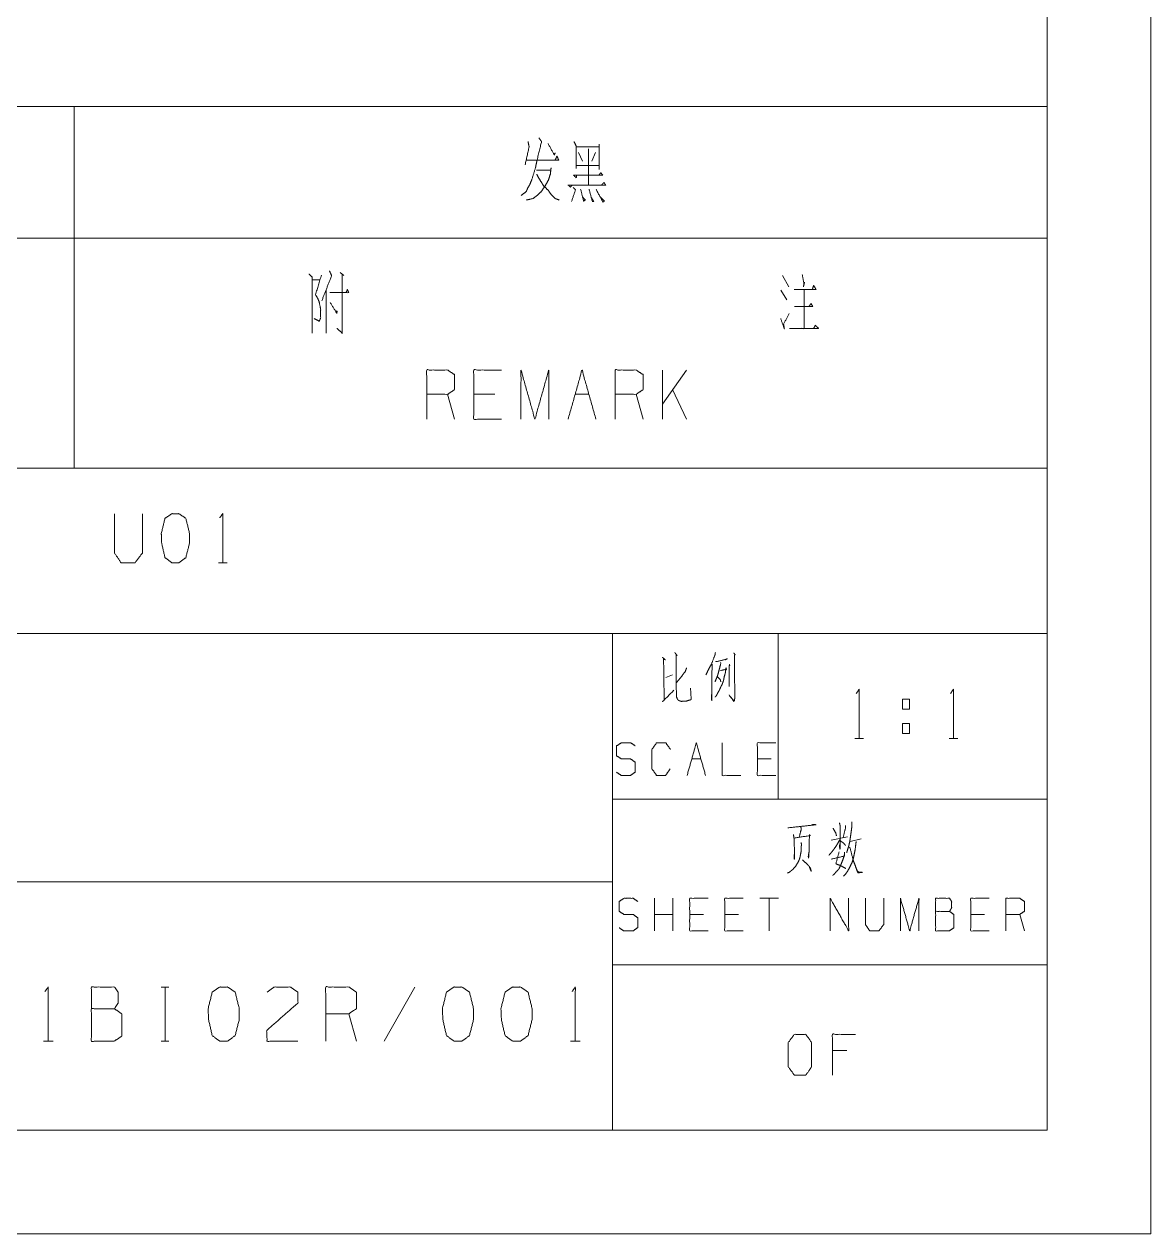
# Paper-space layout 'SHT2' of a CAD drawing. Header units: millimetres. Extents: x 0 to 210, y 0 to 297.
# Drawn here: x 155.6 to 210, y 0 to 58.4 of the extents above; entities that cross this region are included whole.
import ezdxf

# ---------------------------------------------------------------- set-up
doc = ezdxf.new("R2010")
doc.units = ezdxf.units.MM
doc.layers.add('101', color=7, linetype='Continuous', true_color=0xffffff)

psp = doc.layouts.new('SHT2')

# ---------------------------------------------------------------- linework, layer by layer
at = {"layer": '101', "color": 133, "linetype": 'Continuous', "lineweight": 18}
for p, q in [((210, 0), (210, 297)), ((205, 5), (205, 292)), ((25, 37), (205, 37)), ((25, 29), (205, 29)), ((184, 29), (184, 5)), ((192, 29), (192, 21)), ((184, 21), (205, 21)), ((75, 17), (184, 17)), ((184, 13), (205, 13)), ((25, 5), (205, 5)), ((25, 5), (205, 5)), ((0, 0), (210, 0))]:
    psp.add_line(p, q, dxfattribs=at)
at = {"layer": '101', "color": 72, "linetype": 'Continuous', "lineweight": 18}
for p, q in [((128, 54.463), (158, 54.463)), ((158, 54.463), (158, 48.113)), ((158, 54.463), (205, 54.463)), ((205, 54.463), (205, 48.113)), ((183.365, 52.65), (183.365, 51.425)), ((182.269, 52.525), (183.365, 52.525)), ((182.357, 52.25), (182.552, 51.825)), ((182.835, 52.425), (182.835, 50.675)), ((183.188, 52.25), (183.011, 51.825)), ((182.287, 51.625), (183.365, 51.625)), ((180.328, 51.4), (181, 51.4)), ((128, 48.113), (158, 48.113)), ((158, 48.113), (158, 37)), ((158, 48.113), (205, 48.113)), ((205, 48.113), (205, 37)), ((170.844, 46.45), (171.021, 46.3)), ((192.212, 46.3), (192.513, 45.75)), ((169.518, 46.1), (169.872, 46.1)), ((170.172, 45.6), (170.172, 43.525)), ((192.124, 45.6), (192.425, 45.125)), ((186.411, 39.362), (186.411, 41.737)), ((187.578, 41.737), (186.411, 40.088)), ((176.372, 39.362), (176.037, 40.563)), ((178.313, 40.563), (177.306, 40.563)), ((182.194, 40.563), (182.866, 40.563)), ((185.478, 39.362), (185.142, 40.563)), ((187.578, 39.362), (186.906, 40.788)), ((128, 37), (158, 37)), ((158, 37), (205, 37)), ((164.965, 32.42), (165.389, 32.42)), ((186.571, 26.885), (186.893, 27.009)), ((198.014, 24.655), (198.014, 24.18)), ((198.014, 24.655), (198.349, 24.655)), ((195.702, 23.93), (196.126, 23.93)), ((200.255, 23.93), (200.679, 23.93)), ((187.829, 22.946), (188.274, 22.946)), ((191.668, 22.946), (191.001, 22.946)), ((194.569, 19.017), (195.359, 19.182)), ((195.476, 18.955), (196.018, 19.079)), ((186.031, 14.637), (186.031, 16.21)), ((186.921, 14.637), (186.921, 16.21)), ((192.013, 16.21), (191.123, 16.21)), ((191.568, 16.21), (191.568, 14.637)), ((186.921, 15.432), (186.031, 15.432)), ((188.396, 15.432), (187.729, 15.432)), ((190.093, 15.432), (189.426, 15.432)), ((201.974, 15.432), (201.306, 15.432)), ((203.893, 14.637), (203.671, 15.432)), ((162.21, 11.925), (162.581, 11.925)), ((162.405, 11.925), (162.405, 9.303)), ((174.461, 11.925), (172.978, 9.303)), ((171.633, 9.303), (171.262, 10.628)), ((156.514, 9.303), (156.982, 9.303)), ((162.21, 9.303), (162.581, 9.303)), ((181.972, 9.303), (182.44, 9.303)), ((195.315, 8.851), (194.628, 8.851))]:
    psp.add_line(p, q, dxfattribs=at)
for points, knots in [([(180.452, 52.95), (180.576, 52.775), (180.346, 51.825), (180.275, 51.475), (180.099, 50.925), (180.01, 50.7), (179.904, 50.525), (179.833, 50.35), (179.586, 50.175)], [0, 0, 0.069933, 0.388856, 0.50537, 0.693872, 0.77275, 0.839519, 0.901106, 1, 1]), ([(179.922, 52.775), (179.975, 52.525), (179.78, 51.65)], [0, 0, 0.22186, 1, 1]), ([(180.894, 52.675), (181.194, 52.125), (181.23, 52.225)], [0, 0, 0.855264, 1, 1]), ([(182.145, 52.775), (182.251, 52.55), (182.251, 51.475)], [0, 0, 0.187903, 1, 1]), ([(179.869, 51.875), (181.407, 51.875), (181.318, 52.075), (181.23, 51.875)], [0, 0, 0.778578, 0.889291, 1, 1]), ([(181.035, 51.5), (181, 51.2), (180.912, 50.925), (180.77, 50.675), (180.576, 50.375), (180.364, 50.175), (180.169, 50.025), (179.851, 49.95)], [0, 0, 0.143872, 0.28145, 0.418244, 0.588512, 0.727362, 0.844321, 1, 1]), ([(180.346, 51.2), (180.417, 51.05), (180.558, 50.825), (180.664, 50.65), (180.894, 50.425), (181.035, 50.225), (181.23, 50.025), (181.424, 49.95)], [0, 0, 0.098119, 0.25536, 0.376435, 0.56672, 0.711651, 0.876695, 1, 1]), ([(182.269, 51.125), (182.251, 51.025), (182.128, 51.15), (183.524, 51.15), (183.436, 51.275), (183.347, 51.15)], [0, 0, 0.05129, 0.140117, 0.84536, 0.922677, 1, 1]), ([(182.057, 50.675), (181.969, 50.575), (181.863, 50.675), (183.665, 50.675), (183.595, 50.8), (183.471, 50.675)], [0, 0, 0.055568, 0.11626, 0.866966, 0.926768, 1, 1]), ([(182.11, 50.55), (182.216, 50.45), (182.022, 49.875)], [0, 0, 0.193633, 1, 1]), ([(182.463, 50.475), (182.605, 49.9), (182.693, 49.95), (182.552, 50.1)], [0, 0, 0.658074, 0.770913, 1, 1]), ([(182.87, 50.475), (183.029, 49.875), (183.1, 49.875), (182.976, 50.075)], [0, 0, 0.669907, 0.746201, 1, 1]), ([(183.206, 50.475), (183.542, 49.85), (183.612, 49.9), (183.436, 50.075)], [0, 0, 0.679076, 0.761949, 1, 1]), ([(169.342, 46.375), (169.501, 46.225), (169.501, 43.525)], [0, 0, 0.074912, 1, 1]), ([(169.943, 46.325), (169.66, 45.375), (169.766, 45.2), (169.837, 45.025), (169.907, 44.675), (169.907, 44.25), (169.837, 44.1), (169.589, 44.225)], [0, 0, 0.379816, 0.458223, 0.530548, 0.667372, 0.830226, 0.89377, 1, 1]), ([(170.332, 46.525), (170.438, 46.3), (169.96, 45.075)], [0, 0, 0.1591, 1, 1]), ([(170.95, 46.35), (170.95, 43.525), (170.685, 43.75)], [0, 0, 0.890401, 1, 1]), ([(193.167, 46.35), (193.255, 45.875), (193.273, 45.975), (193.22, 45.75)], [0, 0, 0.592187, 0.716659, 1, 1]), ([(170.349, 45.475), (171.268, 45.475), (171.198, 45.625), (171.145, 45.5)], [0, 0, 0.752925, 0.888766, 1, 1]), ([(193.255, 45.6), (193.255, 43.75), (192.548, 43.75), (193.945, 43.75), (193.803, 43.9), (193.715, 43.75)], [0, 0, 0.426897, 0.590045, 0.912257, 0.959827, 1, 1]), ([(192.778, 45.625), (193.839, 45.625), (193.715, 45.825), (193.662, 45.65)], [0, 0, 0.717264, 0.876322, 1, 1]), ([(170.367, 45), (170.685, 44.475), (170.703, 44.575), (170.614, 44.6)], [0, 0, 0.760435, 0.886228, 1, 1]), ([(192.124, 44.225), (192.301, 43.725), (192.266, 43.95), (192.531, 44.475)], [0, 0, 0.393933, 0.563116, 1, 1]), ([(192.796, 44.8), (193.68, 44.8), (193.591, 44.95), (193.503, 44.825)], [0, 0, 0.729814, 0.873584, 1, 1]), ([(175.029, 39.362), (175.029, 41.737), (176.037, 41.737), (176.372, 41.513), (176.372, 40.788), (176.037, 40.563), (175.029, 40.563)], [0, 0, 0.400951, 0.571036, 0.639278, 0.761673, 0.829915, 1, 1]), ([(178.649, 39.362), (177.306, 39.362), (177.306, 41.737), (178.649, 41.737)], [0, 0, 0.265392, 0.734608, 1, 1]), ([(179.582, 39.362), (179.582, 41.737), (180.254, 39.362), (180.925, 41.737), (180.925, 39.362)], [0, 0, 0.245192, 0.5, 0.754808, 1, 1]), ([(184.135, 39.362), (184.135, 41.737), (185.142, 41.737), (185.478, 41.513), (185.478, 40.788), (185.142, 40.563), (184.135, 40.563)], [0, 0, 0.400951, 0.571036, 0.639278, 0.761673, 0.829915, 1, 1]), ([(159.953, 34.795), (159.953, 32.895), (160.271, 32.42), (160.942, 32.42), (161.296, 32.895), (161.296, 34.795)], [0, 0, 0.337151, 0.438597, 0.557782, 0.662849, 1, 1]), ([(163.06, 32.42), (163.396, 32.67), (163.572, 33.37), (163.572, 33.845), (163.396, 34.57), (163.06, 34.795), (162.724, 34.795), (162.388, 34.57), (162.211, 33.845), (162.229, 33.37), (162.388, 32.67), (162.724, 32.42), (163.06, 32.42)], [0, 0, 0.067527, 0.183972, 0.260584, 0.380943, 0.446143, 0.500307, 0.565505, 0.685864, 0.762529, 0.87831, 0.945835, 1, 1]), ([(165.036, 34.595), (165.177, 34.795), (165.177, 32.42)], [0, 0, 0.093489, 1, 1]), ([(187.01, 28.085), (187.127, 27.94), (187.083, 27.982), (187.083, 27.547), (187.083, 26.719), (187.083, 26.429), (187.083, 26.326), (187.098, 25.933), (187.142, 25.829), (187.201, 25.767), (187.332, 25.726), (187.596, 25.746), (187.786, 25.808), (187.801, 25.829), (187.771, 26.367)], [0, 0, 0.050888, 0.067372, 0.186119, 0.412301, 0.491466, 0.519738, 0.627249, 0.657961, 0.681273, 0.718989, 0.79117, 0.845839, 0.852764, 1, 1]), ([(188.971, 28.085), (188.956, 27.982), (188.781, 27.526), (188.634, 27.257), (188.517, 27.009)], [0, 0, 0.089069, 0.504979, 0.766001, 1, 1]), ([(189.864, 28.065), (189.922, 27.982), (189.893, 27.961), (189.907, 25.912), (189.907, 25.891), (189.893, 25.767), (189.864, 25.726), (189.629, 26.036), (189.864, 25.746), (189.893, 25.829)], [0, 0, 0.031371, 0.042462, 0.676474, 0.682878, 0.721568, 0.737253, 0.857567, 0.972831, 1, 1]), ([(186.41, 27.858), (186.557, 27.733), (186.469, 27.775), (186.498, 25.788), (186.41, 25.705), (186.966, 26.264)], [0, 0, 0.060255, 0.090729, 0.71461, 0.752496, 1, 1]), ([(188.81, 27.526), (188.795, 25.767), (188.781, 25.891), (188.781, 25.912), (188.795, 26.098)], [0, 0, 0.841012, 0.900786, 0.910681, 1, 1]), ([(189.22, 27.609), (189.234, 27.568), (189.161, 27.278), (189.088, 27.009), (189.015, 26.823), (188.956, 26.678)], [0, 0, 0.044894, 0.350479, 0.635591, 0.840224, 1, 1]), ([(188.985, 27.671), (189.015, 27.651), (189.044, 27.651), (189.556, 27.775), (189.512, 27.775), (189.439, 27.733)], [0, 0, 0.049781, 0.090425, 0.822292, 0.883256, 1, 1]), ([(189.644, 27.506), (189.673, 27.464), (189.644, 27.444), (189.644, 26.45), (189.629, 26.554), (189.644, 26.678)], [0, 0, 0.038712, 0.066084, 0.824707, 0.904517, 1, 1]), ([(187.083, 26.616), (187.508, 27.154), (187.581, 27.34)], [0, 0, 0.77398, 1, 1]), ([(189.22, 27.216), (189.512, 27.278), (189.483, 27.34), (189.454, 27.112), (189.395, 26.905), (189.366, 26.74), (189.307, 26.574), (189.234, 26.429), (189.161, 26.264), (189.088, 26.14), (189.015, 25.995), (188.956, 25.933)], [0, 0, 0.158182, 0.194476, 0.315843, 0.429568, 0.518472, 0.611327, 0.697145, 0.792857, 0.869066, 0.954883, 1, 1]), ([(189.073, 26.905), (189.205, 26.781), (189.234, 26.678)], [0, 0, 0.6273, 1, 1]), ([(195.772, 26.105), (195.914, 26.305), (195.914, 23.93)], [0, 0, 0.09349, 1, 1]), ([(200.325, 26.105), (200.467, 26.305), (200.467, 23.93)], [0, 0, 0.09349, 1, 1]), ([(198.014, 25.355), (198.014, 25.83), (198.349, 25.83), (198.349, 25.355), (198.014, 25.355)], [0, 0, 0.292908, 0.5, 0.792908, 1, 1]), ([(198.349, 24.655), (198.349, 24.18), (198.014, 24.18)], [0, 0, 0.585816, 1, 1]), ([(184.2, 22.3), (184.423, 22.151), (184.879, 22.151), (185.102, 22.316), (185.102, 22.78), (184.879, 22.946), (184.434, 22.946), (184.2, 23.095), (184.2, 23.575), (184.434, 23.724), (184.879, 23.724), (185.102, 23.575)], [0, 0, 0.068033, 0.184053, 0.254519, 0.372335, 0.442802, 0.555844, 0.62637, 0.748394, 0.81892, 0.931963, 1, 1]), ([(186.787, 22.465), (186.565, 22.151), (186.132, 22.151), (185.909, 22.465), (185.909, 23.409), (186.132, 23.724), (186.577, 23.724), (186.799, 23.409)], [0, 0, 0.114566, 0.243364, 0.357934, 0.638584, 0.753153, 0.88543, 1, 1]), ([(187.606, 22.151), (188.051, 23.724), (188.496, 22.151)], [0, 0, 0.499999, 1, 1]), ([(189.304, 23.724), (189.304, 22.151), (190.193, 22.151)], [0, 0, 0.638737, 1, 1]), ([(191.891, 22.151), (191.001, 22.151), (191.001, 23.724), (191.891, 23.724)], [0, 0, 0.265388, 0.734612, 1, 1]), ([(195.564, 19.907), (195.564, 19.783), (195.55, 19.555), (195.506, 19.265), (195.462, 18.955), (195.403, 18.706), (195.33, 18.479), (195.315, 18.416)], [0, 0, 0.081859, 0.232245, 0.425428, 0.632112, 0.800315, 0.957949, 1, 1]), ([(192.477, 19.617), (193.823, 19.762), (193.765, 19.783), (193.618, 19.762)], [0, 0, 0.865803, 0.905501, 1, 1]), ([(192.769, 19.12), (193.56, 19.244), (193.516, 19.286), (193.501, 18.934), (193.501, 18.561), (193.487, 18.334), (193.472, 18.147), (193.457, 18.23), (193.487, 18.416)], [0, 0, 0.351979, 0.378529, 0.533489, 0.697424, 0.797813, 0.880033, 0.917027, 1, 1]), ([(193.091, 19.679), (193.121, 19.555), (193.018, 19.162)], [0, 0, 0.238945, 1, 1]), ([(194.657, 19.596), (194.789, 19.369), (194.818, 19.224)], [0, 0, 0.640218, 1, 1]), ([(194.964, 19.865), (194.993, 19.721), (194.993, 18.582), (194.964, 18.727), (194.993, 18.851)], [0, 0, 0.094654, 0.823642, 0.918295, 1, 1]), ([(195.257, 19.721), (195.257, 19.617), (195.14, 19.141)], [0, 0, 0.174306, 1, 1]), ([(193.106, 18.913), (193.135, 18.789), (193.121, 18.748), (193.106, 18.458), (193.062, 18.209), (193.018, 18.065), (192.945, 17.92), (192.857, 17.775), (192.711, 17.609), (192.565, 17.485), (192.447, 17.423)], [0, 0, 0.073226, 0.098425, 0.264943, 0.409701, 0.496587, 0.589742, 0.686971, 0.813796, 0.923946, 1, 1]), ([(192.74, 19.286), (192.769, 19.12), (192.784, 18.686), (192.784, 18.106), (192.769, 18.189), (192.769, 18.334)], [0, 0, 0.119124, 0.427225, 0.837795, 0.897357, 1, 1]), ([(194.979, 19.037), (194.847, 18.81), (194.715, 18.603), (194.584, 18.437), (194.452, 18.292)], [0, 0, 0.287233, 0.555137, 0.786183, 1, 1]), ([(194.993, 18.996), (195.169, 18.872), (195.257, 18.768)], [0, 0, 0.613114, 1, 1]), ([(195.769, 18.955), (195.725, 18.603), (195.681, 18.354), (195.637, 18.147), (195.579, 17.961), (195.462, 17.713), (195.359, 17.526), (195.242, 17.361), (195.154, 17.278)], [0, 0, 0.194372, 0.332632, 0.448612, 0.555646, 0.70616, 0.822691, 0.933849, 1, 1]), ([(194.569, 18.106), (195.198, 18.251), (195.213, 18.437), (195.213, 18.354), (195.14, 18.106), (195.037, 17.837), (194.935, 17.63), (194.818, 17.506), (194.715, 17.381), (194.642, 17.319)], [0, 0, 0.304469, 0.392577, 0.431617, 0.55371, 0.68947, 0.798366, 0.878841, 0.95475, 1, 1]), ([(194.949, 18.458), (194.789, 17.878), (194.891, 17.837), (195.008, 17.795), (195.125, 17.733), (195.271, 17.651)], [0, 0, 0.529111, 0.626299, 0.735529, 0.852099, 1, 1]), ([(195.447, 18.686), (195.476, 18.644), (195.623, 18.065), (195.725, 17.795), (195.828, 17.506), (195.857, 17.444), (196.076, 17.464), (195.857, 17.485), (195.784, 17.609)], [0, 0, 0.026719, 0.34174, 0.493478, 0.65546, 0.691638, 0.807834, 0.92403, 1, 1]), ([(193.179, 18.065), (193.384, 17.878), (193.501, 17.754), (193.56, 17.671), (193.604, 17.506), (193.516, 17.713)], [0, 0, 0.292978, 0.473572, 0.580854, 0.762109, 1, 1]), ([(184.322, 14.786), (184.545, 14.637), (185.001, 14.637), (185.224, 14.802), (185.224, 15.266), (185.001, 15.432), (184.557, 15.432), (184.322, 15.581), (184.322, 16.061), (184.557, 16.21), (185.001, 16.21), (185.224, 16.061)], [0, 0, 0.068037, 0.184053, 0.254519, 0.372335, 0.442801, 0.555843, 0.62637, 0.748394, 0.81892, 0.931963, 1, 1]), ([(188.618, 14.637), (187.729, 14.637), (187.729, 16.21), (188.618, 16.21)], [0, 0, 0.265391, 0.734609, 1, 1]), ([(190.316, 14.637), (189.426, 14.637), (189.426, 16.21), (190.316, 16.21)], [0, 0, 0.265391, 0.734609, 1, 1]), ([(194.517, 14.637), (194.517, 16.21), (195.407, 14.637), (195.407, 16.21)], [0, 0, 0.317574, 0.682426, 1, 1]), ([(196.215, 16.21), (196.215, 14.951), (196.425, 14.637), (196.87, 14.637), (197.104, 14.951), (197.104, 16.21)], [0, 0, 0.33715, 0.438597, 0.557783, 0.66285, 1, 1]), ([(197.912, 14.637), (197.912, 16.21), (198.357, 14.637), (198.802, 16.21), (198.802, 14.637)], [0, 0, 0.245192, 0.5, 0.754808, 1, 1]), ([(199.609, 15.581), (199.609, 16.21), (200.276, 16.21), (200.382, 16.061), (200.382, 15.746), (200.276, 15.581), (199.609, 15.581), (199.609, 14.637), (200.265, 14.637), (200.487, 14.786), (200.487, 15.432), (200.276, 15.581)], [0, 0, 0.115918, 0.238848, 0.272469, 0.330428, 0.366583, 0.489513, 0.66339, 0.784161, 0.833486, 0.952454, 1, 1]), ([(202.196, 14.637), (201.306, 14.637), (201.306, 16.21), (202.196, 16.21)], [0, 0, 0.265388, 0.734612, 1, 1]), ([(203.004, 14.637), (203.004, 16.21), (203.671, 16.21), (203.893, 16.061), (203.893, 15.581), (203.671, 15.432), (203.004, 15.432)], [0, 0, 0.400954, 0.571038, 0.639279, 0.761675, 0.829916, 1, 1]), ([(156.592, 11.704), (156.748, 11.925), (156.748, 9.303)], [0, 0, 0.093489, 1, 1]), ([(158.835, 10.876), (158.835, 11.925), (159.947, 11.925), (160.123, 11.677), (160.123, 11.152), (159.947, 10.876), (158.835, 10.876), (158.835, 9.303), (159.928, 9.303), (160.298, 9.551), (160.298, 10.628), (159.947, 10.876)], [0, 0, 0.115917, 0.238847, 0.272469, 0.330427, 0.366583, 0.489513, 0.663388, 0.784161, 0.833485, 0.952452, 1, 1]), ([(165.409, 9.303), (165.78, 9.579), (165.975, 10.352), (165.975, 10.876), (165.78, 11.677), (165.409, 11.925), (165.039, 11.925), (164.668, 11.677), (164.473, 10.876), (164.492, 10.352), (164.668, 9.579), (165.039, 9.303), (165.409, 9.303)], [0, 0, 0.067526, 0.183972, 0.260584, 0.380944, 0.446142, 0.500307, 0.565504, 0.685864, 0.762529, 0.87831, 0.945836, 1, 1]), ([(167.321, 11.677), (167.672, 11.925), (168.433, 11.925), (168.804, 11.677), (168.804, 11.152), (167.302, 9.827), (167.321, 9.303), (168.804, 9.303)], [0, 0, 0.069692, 0.192976, 0.265273, 0.350227, 0.674741, 0.759753, 1, 1]), ([(170.15, 9.303), (170.15, 11.925), (171.262, 11.925), (171.633, 11.677), (171.633, 10.876), (171.262, 10.628), (170.15, 10.628)], [0, 0, 0.400951, 0.571035, 0.639278, 0.761674, 0.829916, 1, 1]), ([(176.724, 9.303), (177.095, 9.579), (177.29, 10.352), (177.29, 10.876), (177.095, 11.677), (176.724, 11.925), (176.353, 11.925), (175.983, 11.677), (175.788, 10.876), (175.807, 10.352), (175.983, 9.579), (176.353, 9.303), (176.724, 9.303)], [0, 0, 0.067525, 0.183972, 0.260584, 0.380944, 0.446142, 0.500307, 0.565504, 0.685864, 0.762529, 0.87831, 0.945836, 1, 1]), ([(179.553, 9.303), (179.924, 9.579), (180.119, 10.352), (180.119, 10.876), (179.924, 11.677), (179.553, 11.925), (179.182, 11.925), (178.811, 11.677), (178.616, 10.876), (178.636, 10.352), (178.811, 9.579), (179.182, 9.303), (179.553, 9.303)], [0, 0, 0.067525, 0.183971, 0.260583, 0.380942, 0.446139, 0.500303, 0.565504, 0.685863, 0.762528, 0.878308, 0.945836, 1, 1]), ([(182.05, 11.704), (182.206, 11.925), (182.206, 9.303)], [0, 0, 0.093489, 1, 1]), ([(192.784, 7.671), (193.34, 7.671), (193.618, 8.064), (193.618, 9.244), (193.34, 9.637), (192.784, 9.637), (192.491, 9.244), (192.491, 8.064), (192.784, 7.671)], [0, 0, 0.102686, 0.191621, 0.409478, 0.498413, 0.601099, 0.691621, 0.909478, 1, 1]), ([(194.628, 7.671), (194.628, 9.637), (195.74, 9.637)], [0, 0, 0.638731, 1, 1])]:
    psp.add_open_spline(points, degree=1, knots=knots, dxfattribs=at)
psp.add_open_spline([(181.859, 39.362), (182.53, 41.737), (183.202, 39.362)], degree=1, dxfattribs=at)

doc.saveas('drawing.dxf')
